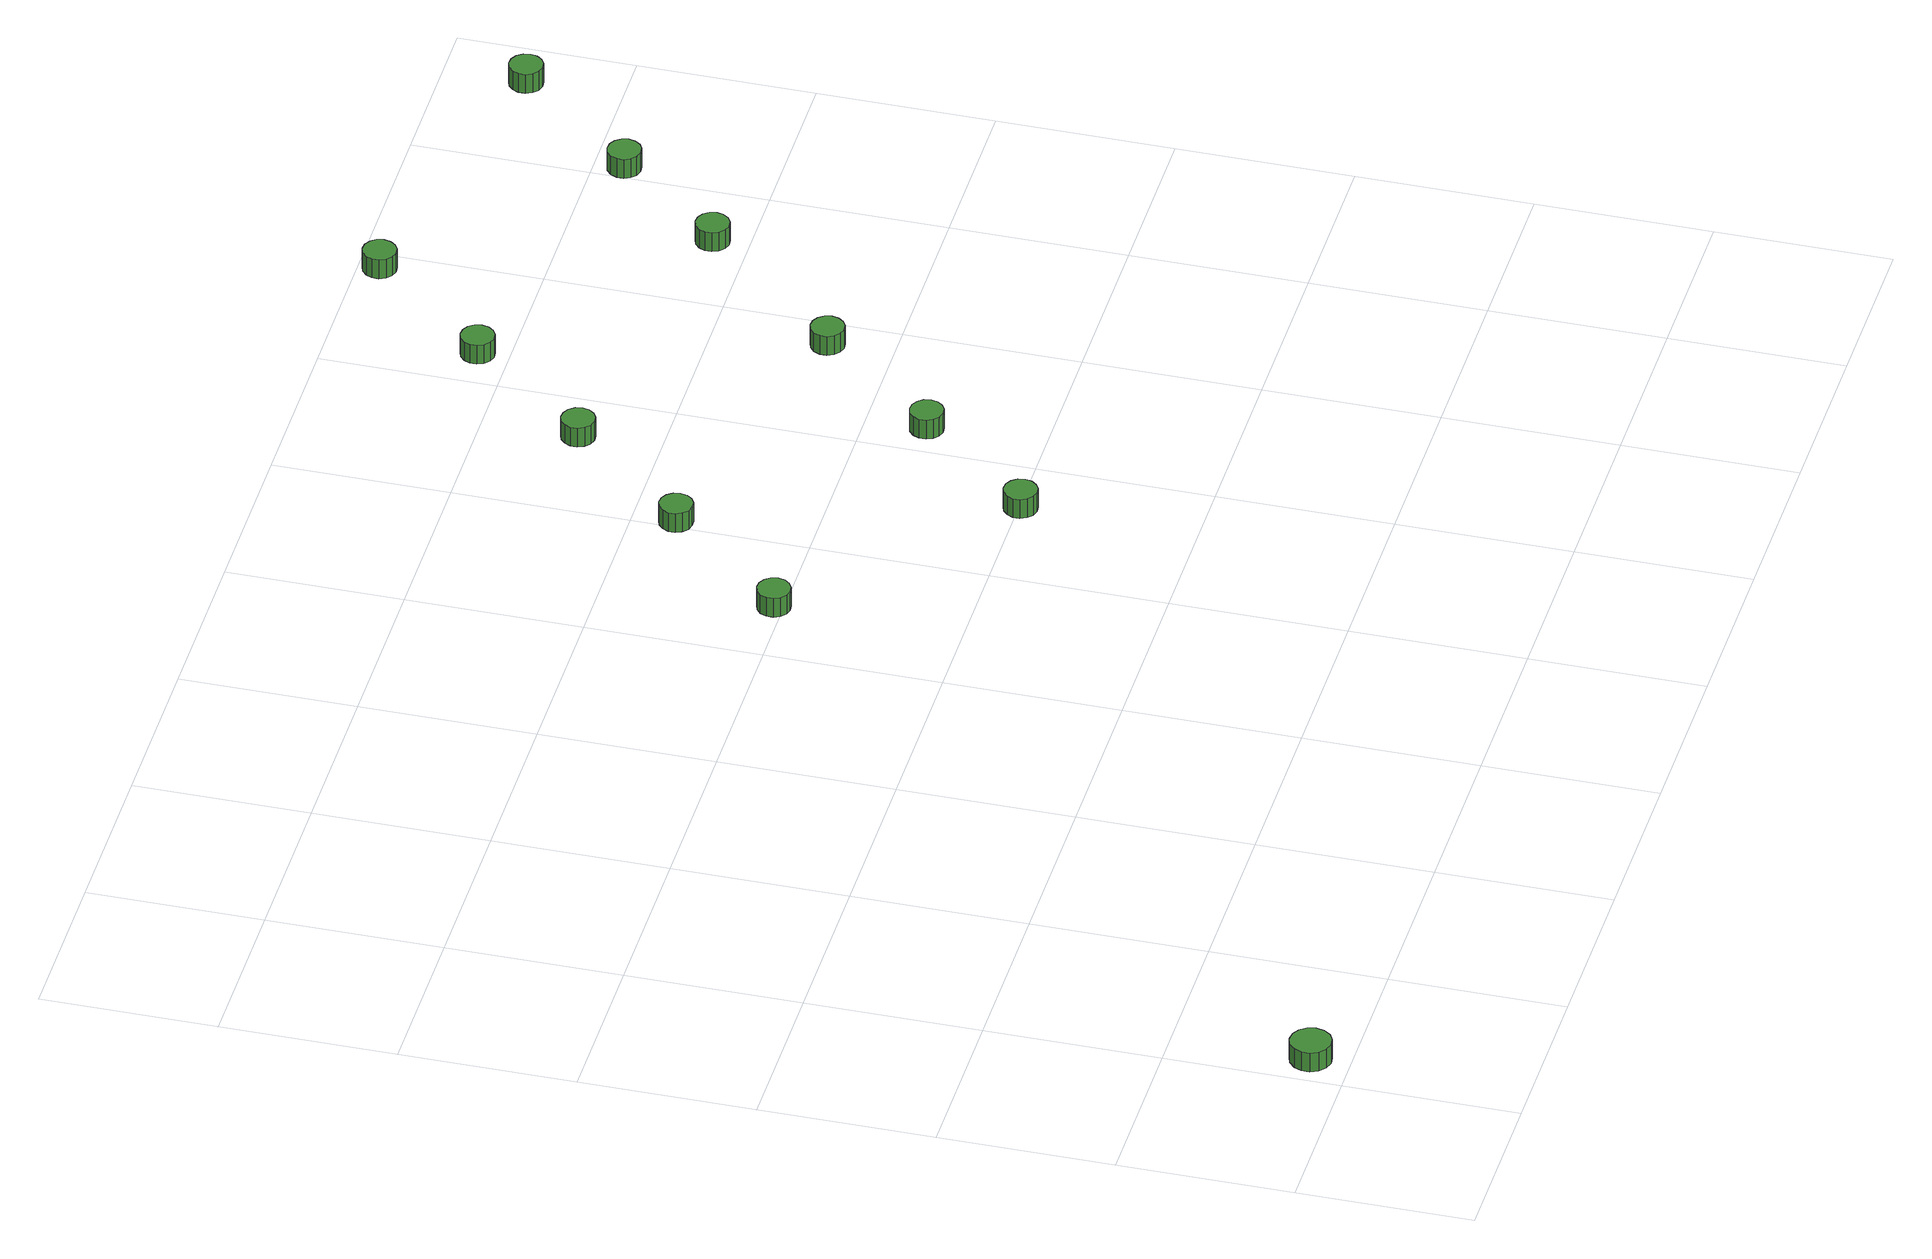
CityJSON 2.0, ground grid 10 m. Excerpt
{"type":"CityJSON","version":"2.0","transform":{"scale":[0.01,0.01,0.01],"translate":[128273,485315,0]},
"CityObjects":{
"tree1":{"type":"SolitaryVegetationObject","attributes":{"function":"something"},"geometry":[{"type":"MultiSurface","lod":"1","boundaries":[[[0,1,2,3,4,5,6,7,8,9,10,11,12,13,14]],[[15,16,17,18,19,20,21,22,23,24,25,26,27,28,29]],[[0,29,28,1]],[[1,28,27,2]],[[2,27,26,3]],[[3,26,25,4]],[[4,25,24,5]],[[5,24,23,6]],[[6,23,22,7]],[[7,22,21,8]],[[8,21,20,9]],[[9,20,19,10]],[[10,19,18,11]],[[11,18,17,12]],[[12,17,16,13]],[[13,16,15,14]],[[14,15,29,0]]]}]},
"tree2":{"type":"SolitaryVegetationObject","attributes":{"function":"something"},"geometry":[{"type":"MultiSurface","lod":"1","boundaries":[[[30,31,32,33,34,35,36,37,38,39,40,41,42,43,44]],[[45,46,47,48,49,50,51,52,53,54,55,56,57,58,59]],[[30,59,58,31]],[[31,58,57,32]],[[32,57,56,33]],[[33,56,55,34]],[[34,55,54,35]],[[35,54,53,36]],[[36,53,52,37]],[[37,52,51,38]],[[38,51,50,39]],[[39,50,49,40]],[[40,49,48,41]],[[41,48,47,42]],[[42,47,46,43]],[[43,46,45,44]],[[44,45,59,30]]]}]},
"tree3":{"type":"SolitaryVegetationObject","attributes":{"function":"something"},"geometry":[{"type":"MultiSurface","lod":"1","boundaries":[[[60,61,62,63,64,65,66,67,68,69,70,71,72,73,74]],[[75,76,77,78,79,80,81,82,83,84,85,86,87,88,89]],[[60,89,88,61]],[[61,88,87,62]],[[62,87,86,63]],[[63,86,85,64]],[[64,85,84,65]],[[65,84,83,66]],[[66,83,82,67]],[[67,82,81,68]],[[68,81,80,69]],[[69,80,79,70]],[[70,79,78,71]],[[71,78,77,72]],[[72,77,76,73]],[[73,76,75,74]],[[74,75,89,60]]]}]},
"tree4":{"type":"SolitaryVegetationObject","attributes":{"function":"something"},"geometry":[{"type":"MultiSurface","lod":"1","boundaries":[[[90,91,92,93,94,95,96,97,98,99,100,101,102,103,104]],[[105,106,107,108,109,110,111,112,113,114,115,116,117,118,119]],[[90,119,118,91]],[[91,118,117,92]],[[92,117,116,93]],[[93,116,115,94]],[[94,115,114,95]],[[95,114,113,96]],[[96,113,112,97]],[[97,112,111,98]],[[98,111,110,99]],[[99,110,109,100]],[[100,109,108,101]],[[101,108,107,102]],[[102,107,106,103]],[[103,106,105,104]],[[104,105,119,90]]]}]},
"tree5":{"type":"SolitaryVegetationObject","attributes":{"function":"something"},"geometry":[{"type":"MultiSurface","lod":"1","boundaries":[[[120,121,122,123,124,125,126,127,128,129,130,131,132,133,134]],[[135,136,137,138,139,140,141,142,143,144,145,146,147,148,149]],[[120,149,148,121]],[[121,148,147,122]],[[122,147,146,123]],[[123,146,145,124]],[[124,145,144,125]],[[125,144,143,126]],[[126,143,142,127]],[[127,142,141,128]],[[128,141,140,129]],[[129,140,139,130]],[[130,139,138,131]],[[131,138,137,132]],[[132,137,136,133]],[[133,136,135,134]],[[134,135,149,120]]]}]},
"tree6":{"type":"SolitaryVegetationObject","attributes":{"function":"something"},"geometry":[{"type":"MultiSurface","lod":"1","boundaries":[[[150,151,152,153,154,155,156,157,158,159,160,161,162,163,164]],[[165,166,167,168,169,170,171,172,173,174,175,176,177,178,179]],[[150,179,178,151]],[[151,178,177,152]],[[152,177,176,153]],[[153,176,175,154]],[[154,175,174,155]],[[155,174,173,156]],[[156,173,172,157]],[[157,172,171,158]],[[158,171,170,159]],[[159,170,169,160]],[[160,169,168,161]],[[161,168,167,162]],[[162,167,166,163]],[[163,166,165,164]],[[164,165,179,150]]]}]},
"tree7":{"type":"SolitaryVegetationObject","attributes":{"function":"something"},"geometry":[{"type":"MultiSurface","lod":"1","boundaries":[[[180,181,182,183,184,185,186,187,188,189,190,191,192,193,194]],[[195,196,197,198,199,200,201,202,203,204,205,206,207,208,209]],[[180,209,208,181]],[[181,208,207,182]],[[182,207,206,183]],[[183,206,205,184]],[[184,205,204,185]],[[185,204,203,186]],[[186,203,202,187]],[[187,202,201,188]],[[188,201,200,189]],[[189,200,199,190]],[[190,199,198,191]],[[191,198,197,192]],[[192,197,196,193]],[[193,196,195,194]],[[194,195,209,180]]]}]},
"tree8":{"type":"SolitaryVegetationObject","attributes":{"function":"something"},"geometry":[{"type":"MultiSurface","lod":"1","boundaries":[[[210,211,212,213,214,215,216,217,218,219,220,221,222,223,224]],[[225,226,227,228,229,230,231,232,233,234,235,236,237,238,239]],[[210,239,238,211]],[[211,238,237,212]],[[212,237,236,213]],[[213,236,235,214]],[[214,235,234,215]],[[215,234,233,216]],[[216,233,232,217]],[[217,232,231,218]],[[218,231,230,219]],[[219,230,229,220]],[[220,229,228,221]],[[221,228,227,222]],[[222,227,226,223]],[[223,226,225,224]],[[224,225,239,210]]]}]},
"tree9":{"type":"SolitaryVegetationObject","attributes":{"function":"something"},"geometry":[{"type":"MultiSurface","lod":"1","boundaries":[[[240,241,242,243,244,245,246,247,248,249,250,251,252,253,254]],[[255,256,257,258,259,260,261,262,263,264,265,266,267,268,269]],[[240,269,268,241]],[[241,268,267,242]],[[242,267,266,243]],[[243,266,265,244]],[[244,265,264,245]],[[245,264,263,246]],[[246,263,262,247]],[[247,262,261,248]],[[248,261,260,249]],[[249,260,259,250]],[[250,259,258,251]],[[251,258,257,252]],[[252,257,256,253]],[[253,256,255,254]],[[254,255,269,240]]]}]},
"tree10":{"type":"SolitaryVegetationObject","attributes":{"function":"something"},"geometry":[{"type":"MultiSurface","lod":"1","boundaries":[[[270,271,272,273,274,275,276,277,278,279,280,281,282,283,284]],[[285,286,287,288,289,290,291,292,293,294,295,296,297,298,299]],[[270,299,298,271]],[[271,298,297,272]],[[272,297,296,273]],[[273,296,295,274]],[[274,295,294,275]],[[275,294,293,276]],[[276,293,292,277]],[[277,292,291,278]],[[278,291,290,279]],[[279,290,289,280]],[[280,289,288,281]],[[281,288,287,282]],[[282,287,286,283]],[[283,286,285,284]],[[284,285,299,270]]]}]},
"tree11":{"type":"SolitaryVegetationObject","attributes":{"function":"something"},"geometry":[{"type":"MultiSurface","lod":"1","boundaries":[[[300,301,302,303,304,305,306,307,308,309,310,311,312,313,314]],[[315,316,317,318,319,320,321,322,323,324,325,326,327,328,329]],[[300,329,328,301]],[[301,328,327,302]],[[302,327,326,303]],[[303,326,325,304]],[[304,325,324,305]],[[305,324,323,306]],[[306,323,322,307]],[[307,322,321,308]],[[308,321,320,309]],[[309,320,319,310]],[[310,319,318,311]],[[311,318,317,312]],[[312,317,316,313]],[[313,316,315,314]],[[314,315,329,300]]]}]},
"tree12":{"type":"SolitaryVegetationObject","attributes":{"function":"something"},"geometry":[{"type":"MultiSurface","lod":"1","boundaries":[[[330,331,332,333,334,335,336,337,338,339,340,341,342,343,344]],[[345,346,347,348,349,350,351,352,353,354,355,356,357,358,359]],[[330,359,358,331]],[[331,358,357,332]],[[332,357,356,333]],[[333,356,355,334]],[[334,355,354,335]],[[335,354,353,336]],[[336,353,352,337]],[[337,352,351,338]],[[338,351,350,339]],[[339,350,349,340]],[[340,349,348,341]],[[341,348,347,342]],[[342,347,346,343]],[[343,346,345,344]],[[344,345,359,330]]]}]}
},
"vertices":[
[236,204,239],[226,251,239],[198,290,239],[156,315,239],[108,320,239],[62,305,239],[26,272,239],[6,228,239],[6,180,239],[26,135,239],[62,103,239],[108,88,239],[156,93,239],[198,117,239],[226,156,239],[226,156,114],[198,117,114],[156,93,114],[108,88,114],[62,103,114],[26,135,114],[6,180,114],[6,228,114],[26,272,114],[62,305,114],[108,320,114],[156,315,114],[198,290,114],[226,251,114],[236,204,114],
[3465,4036,235],[3456,4075,235],[3433,4106,235],[3399,4126,235],[3360,4130,235],[3323,4118,235],[3293,4092,235],[3277,4056,235],[3277,4016,235],[3293,3980,235],[3323,3954,235],[3360,3942,235],[3399,3946,235],[3433,3966,235],[3456,3998,235],[3456,3998,110],[3433,3966,110],[3399,3946,110],[3360,3942,110],[3323,3954,110],[3293,3980,110],[3277,4016,110],[3277,4056,110],[3293,4092,110],[3323,4118,110],[3360,4130,110],[3399,4126,110],[3433,4106,110],[3456,4075,110],[3465,4036,110],
[4095,4745,220],[4087,4783,220],[4064,4815,220],[4030,4835,220],[3991,4839,220],[3953,4827,220],[3924,4800,220],[3908,4764,220],[3908,4725,220],[3924,4689,220],[3953,4663,220],[3991,4651,220],[4030,4655,220],[4064,4674,220],[4087,4706,220],[4087,4706,95],[4064,4674,95],[4030,4655,95],[3991,4651,95],[3953,4663,95],[3924,4689,95],[3908,4725,95],[3908,4764,95],[3924,4800,95],[3953,4827,95],[3991,4839,95],[4030,4835,95],[4064,4815,95],[4087,4783,95],[4095,4745,95],
[4665,2973,235],[4657,3011,235],[4633,3043,235],[4599,3063,235],[4560,3067,235],[4523,3055,235],[4494,3028,235],[4477,2992,235],[4477,2953,235],[4494,2917,235],[4523,2891,235],[4560,2878,235],[4599,2883,235],[4633,2902,235],[4657,2934,235],[4657,2934,110],[4633,2902,110],[4599,2883,110],[4560,2878,110],[4523,2891,110],[4494,2917,110],[4477,2953,110],[4477,2992,110],[4494,3028,110],[4523,3055,110],[4560,3067,110],[4599,3063,110],[4633,3043,110],[4657,3011,110],[4665,2973,110],
[5254,3648,220],[5246,3687,220],[5223,3718,220],[5189,3738,220],[5150,3742,220],[5112,3730,220],[5083,3704,220],[5067,3668,220],[5067,3628,220],[5083,3592,220],[5112,3566,220],[5150,3554,220],[5189,3558,220],[5223,3578,220],[5246,3610,220],[5246,3610,95],[5223,3578,95],[5189,3558,95],[5150,3554,95],[5112,3566,95],[5083,3592,95],[5067,3628,95],[5067,3668,95],[5083,3704,95],[5112,3730,95],[5150,3742,95],[5189,3738,95],[5223,3718,95],[5246,3687,95],[5254,3648,95],
[4726,5453,210],[4718,5492,210],[4694,5524,210],[4660,5543,210],[4621,5548,210],[4584,5535,210],[4555,5509,210],[4539,5473,210],[4539,5434,210],[4555,5398,210],[4584,5372,210],[4621,5359,210],[4660,5363,210],[4694,5383,210],[4718,5415,210],[4718,5415,85],[4694,5383,85],[4660,5363,85],[4621,5359,85],[4584,5372,85],[4555,5398,85],[4539,5434,85],[4539,5473,85],[4555,5509,85],[4584,5535,85],[4621,5548,85],[4660,5543,85],[4694,5524,85],[4718,5492,85],[4726,5453,85],
[5858,4357,218],[5849,4395,218],[5826,4427,218],[5792,4447,218],[5753,4451,218],[5716,4439,218],[5686,4413,218],[5670,4377,218],[5670,4337,218],[5686,4301,218],[5716,4275,218],[5753,4263,218],[5792,4267,218],[5826,4287,218],[5849,4318,218],[5849,4318,93],[5826,4287,93],[5792,4267,93],[5753,4263,93],[5716,4275,93],[5686,4301,93],[5670,4337,93],[5670,4377,93],[5686,4413,93],[5716,4439,93],[5753,4451,93],[5792,4447,93],[5826,4427,93],[5849,4395,93],[5858,4357,93],
[5343,6173,190],[5335,6212,190],[5312,6244,190],[5277,6263,190],[5238,6267,190],[5201,6255,190],[5172,6229,190],[5156,6193,190],[5156,6154,190],[5172,6118,190],[5201,6091,190],[5238,6079,190],[5277,6083,190],[5312,6103,190],[5335,6135,190],[5335,6135,65],[5312,6103,65],[5277,6083,65],[5238,6079,65],[5201,6091,65],[5172,6118,65],[5156,6154,65],[5156,6193,65],[5172,6229,65],[5201,6255,65],[5238,6267,65],[5277,6263,65],[5312,6244,65],[5335,6212,65],[5343,6173,65],
[5973,6882,180],[5965,6921,180],[5942,6952,180],[5908,6972,180],[5869,6976,180],[5831,6964,180],[5802,6938,180],[5786,6902,180],[5786,6862,180],[5802,6826,180],[5831,6800,180],[5869,6788,180],[5908,6792,180],[5942,6812,180],[5965,6844,180],[5965,6844,55],[5942,6812,55],[5908,6792,55],[5869,6788,55],[5831,6800,55],[5802,6826,55],[5786,6862,55],[5786,6902,55],[5802,6938,55],[5831,6964,55],[5869,6976,55],[5908,6972,55],[5942,6952,55],[5965,6921,55],[5973,6882,55],
[6632,5198,202],[6624,5237,202],[6601,5269,202],[6567,5288,202],[6527,5293,202],[6490,5280,202],[6461,5254,202],[6445,5218,202],[6445,5179,202],[6461,5143,202],[6490,5116,202],[6527,5104,202],[6567,5108,202],[6601,5128,202],[6624,5160,202],[6624,5160,77],[6601,5128,77],[6567,5108,77],[6527,5104,77],[6490,5116,77],[6461,5143,77],[6445,5179,77],[6445,5218,77],[6461,5254,77],[6490,5280,77],[6527,5293,77],[6567,5288,77],[6601,5269,77],[6624,5237,77],[6632,5198,77],
[7174,5830,189],[7165,5868,189],[7142,5900,189],[7108,5920,189],[7069,5924,189],[7032,5912,189],[7002,5885,189],[6986,5849,189],[6986,5810,189],[7002,5774,189],[7032,5748,189],[7069,5736,189],[7108,5740,189],[7142,5759,189],[7165,5791,189],[7165,5791,64],[7142,5759,64],[7108,5740,64],[7069,5736,64],[7032,5748,64],[7002,5774,64],[6986,5810,64],[6986,5849,64],[7002,5885,64],[7032,5912,64],[7069,5924,64],[7108,5920,64],[7142,5900,64],[7165,5868,64],[7174,5830,64],
[7797,6538,181],[7789,6577,181],[7766,6609,181],[7732,6628,181],[7693,6633,181],[7655,6620,181],[7626,6594,181],[7610,6558,181],[7610,6519,181],[7626,6483,181],[7655,6456,181],[7693,6444,181],[7732,6448,181],[7766,6468,181],[7789,6500,181],[7789,6500,56],[7766,6468,56],[7732,6448,56],[7693,6444,56],[7655,6456,56],[7626,6483,56],[7610,6519,56],[7610,6558,56],[7626,6594,56],[7655,6620,56],[7693,6633,56],[7732,6628,56],[7766,6609,56],[7789,6577,56],[7797,6538,56]
]}
